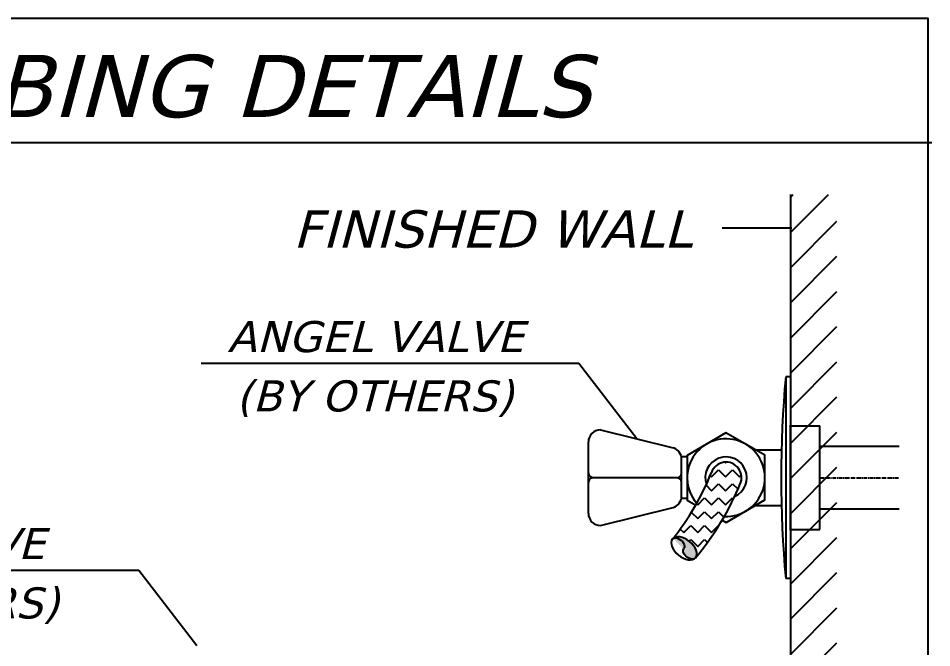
# Model space of a CAD drawing. Extents: x -2975 to 7327, y -1166 to 1029.
# Drawn here: x 5878.2 to 6172.2, y -86 to 116.6 of the extents above; entities that cross this region are included whole.
import ezdxf

# ---------------------------------------------------------------- set-up
doc = ezdxf.new("R2010")
doc.units = 0
doc.linetypes.add('CENTER', pattern=[2, 1.25, -0.25, 0.25, -0.25])
doc.layers.add('legint', color=4, linetype='Continuous')
doc.layers.add('PLAMPING', color=5, linetype='Continuous')
doc.styles.add('ROMANS', font='verdanai.ttf', dxfattribs={"height": 0.4})

# ---------------------------------------------------------------- blocks, each defined once
blk = doc.blocks.new('*X39')
at = {"color": 0}
for p, q in [((6.732801976636018, 0.7365364721740962), (6.854961186701344, 0.858695682239422)), ((6.732801976636018, 0.8496735571639439), (6.741824101711496, 0.858695682239422)), ((6.732801976636018, 0.6233993871842484), (6.882801976636019, 0.7733993871842494)), ((6.732801976636018, 0.5102623021944007), (6.882801976636019, 0.6602623021944016)), ((6.732801976636018, 0.3971252172045529), (6.882801976636019, 0.5471252172045541)), ((6.732801976636018, 0.2839881322147065), (6.882801976636019, 0.4339881322147076)), ((6.732801976636018, 0.1708510472248588), (6.882801976636019, 0.3208510472248598)), ((6.732801976636018, 0.0577139622350111), (6.882801976636019, 0.2077139622350121)), ((6.732801976636018, -0.0554231227548367), (6.882801976636019, 0.0945768772451645)), ((6.732801976636018, -0.1685602077446844), (6.882801976636019, -0.0185602077446832)), ((6.732801976636018, -0.2816972927345321), (6.882801976636019, -0.1316972927345309)), ((6.732801976636018, -0.3948343777243798), (6.882801976636019, -0.2448343777243785)), ((6.732801976636018, -0.5079714627142276), (6.882801976636019, -0.3579714627142263)), ((6.732801976636018, -0.6211085477040753), (6.882801976636019, -0.4711085477040739)), ((6.732801976636018, -0.734245632693923), (6.882801976636019, -0.5842456326939216)), ((6.732801976636018, -0.8473827176837694), (6.882801976636019, -0.6973827176837681)), ((6.732801976636018, -0.9605198026736173), (6.882801976636019, -0.8105198026736156)), ((6.732801976636018, -1.073656887663464), (6.88280197663602, -0.9236568876634632)), ((6.732801976636018, -1.186793972653312), (6.88280197663602, -1.036793972653311)), ((6.732801976636018, -1.29993105764316), (6.88280197663602, -1.149931057643158)), ((6.732801976636018, -1.413068142633008), (6.88280197663602, -1.263068142633006)), ((6.732801976636018, -1.526205227622855), (6.88280197663602, -1.376205227622854)), ((6.732801976636018, -1.639342312612703), (6.88280197663602, -1.489342312612701)), ((6.69397707743274, -1.791304296805829), (6.88280197663602, -1.602479397602549)), ((4.557421700626338, -1.665117973815279), (4.581235377635788, -1.641304296805829)), ((4.557421700626338, -1.778255058805127), (4.694372462625637, -1.641304296805829)), ((4.657509547615482, -1.791304296805829), (4.807509547615483, -1.641304296805829)), ((4.77064663260533, -1.791304296805829), (4.92064663260533, -1.641304296805829)), ((4.883783717595178, -1.791304296805829), (5.033783717595178, -1.641304296805829)), ((4.996920802585026, -1.791304296805829), (5.146920802585027, -1.641304296805829)), ((5.110057887574874, -1.791304296805829), (5.260057887574873, -1.641304296805828)), ((5.223194972564722, -1.791304296805829), (5.373194972564721, -1.641304296805828)), ((5.336332057554569, -1.791304296805829), (5.486332057554568, -1.641304296805828)), ((5.449469142544416, -1.791304296805829), (5.599469142544417, -1.641304296805828)), ((5.562606227534263, -1.791304296805829), (5.712606227534264, -1.641304296805828)), ((5.675743312524112, -1.791304296805829), (5.825743312524112, -1.641304296805828)), ((5.788880397513959, -1.791304296805829), (5.938880397513957, -1.641304296805828)), ((5.902017482503807, -1.791304296805829), (6.052017482503806, -1.641304296805828)), ((6.015154567493654, -1.791304296805829), (6.165154567493653, -1.641304296805828)), ((6.128291652483502, -1.791304296805829), (6.278291652483502, -1.641304296805828)), ((6.241428737473348, -1.791304296805829), (6.391428737473349, -1.641304296805828)), ((6.354565822463198, -1.791304296805829), (6.504565822463197, -1.641304296805828)), ((6.467702907453044, -1.791304296805829), (6.617702907453045, -1.641304296805828)), ((6.580839992442892, -1.791304296805829), (6.730839992442893, -1.641304296805828)), ((6.807114162422588, -1.791304296805829), (6.88280197663602, -1.715616482592397))]:
    blk.add_line(p, q, dxfattribs=at)
blk = doc.blocks.new('*U37')
at = {"extrusion": (1, -3e-16, 0)}
for p, q in [((-10, -93.0112402429827), (-10, -67.525267244813)), ((10, -67.525267244813), (10, -93.0112402429827))]:
    blk.add_line(p, q, dxfattribs=at)
at = {"color": 83, "linetype": 'CENTER'}
blk.add_line((0, -67.525267244813), (0, -93.01124024299008), dxfattribs=at)
blk = doc.blocks.new('A$C60660C13')
at = {"layer": 'PLAMPING'}
h = blk.add_hatch(dxfattribs=at)
h.set_pattern_fill('ZIGZAG', color=256, angle=674.9999999999999, style=0)
h.set_pattern_definition([(314.9999999999999, (3494.820447938399, 290.0326851663604), (4.490128060534577, -4.56818676720274e-15), [3.175, -3.175]), (44.9999999999999, (3497.065511968684, 287.7876211360754), (4.56818676720274e-15, 4.490128060534577), [3.175000000000001, -3.175000000000001])])
edge = h.paths.add_edge_path()
edge.add_arc((3215.781111502837, -161.5652686060148), 12.055551718528, 267.27368900657336, 268.48721779958265, ccw=False)
edge.add_arc((3215.781111502428, -161.5652686060148), 12.05555171852801, 266.3417359972531, 267.2736890085787, ccw=False)
edge.add_line((3215.011902456489, -173.5962554599528), (3215.306995593891, -173.8913485974226))
edge.add_arc((3135.592444525536, -128.4890476952487), 91.73755272101745, -39.86329145182668, -29.664152683657278, ccw=False)
edge.add_ellipse((3202.26618503052, -184.3140938422184), major_axis=(-3.705084550662033, 3.021567190586425), ratio=0.5902794686465876, start_angle=181.2058967443096, end_angle=357.3523830515086)
edge.add_ellipse((3200.403674506287, -182.8054018479324), major_axis=(-1.852542275331015, 1.51078359529321), ratio=0.5902794686465874, start_angle=-5.624003725027521, end_angle=-2.951853000822662)
edge.add_arc((3135.819354688419, -130.2557371540988), 80.87505873838717, -39.07429151740552, -21.48217092684429)
edge.add_arc((3215.78111150884, -161.5652685898258), 5.000000000005395, -19.79772631902148, 160.2188732981264, ccw=False)
edge.add_arc((3135.592444525536, -128.4890476952487), 91.73755272101748, -29.466880194277223, -22.272558150952477, ccw=False)
h = blk.add_hatch(color=256, dxfattribs=at)
edge = h.paths.add_edge_path()
edge.add_ellipse((3202.26618503052, -184.3140938422184), major_axis=(-3.705084550662033, 3.021567190586425), ratio=0.5902794686465876, start_angle=181.2058967443097, end_angle=357.3523830515086, ccw=False)
edge.add_arc((3135.592444534313, -128.4890476847668), 91.73755272101745, -39.95231516144332, -39.86329146048712, ccw=False)
edge.add_ellipse((3202.26618503052, -184.3140938422184), major_axis=(-3.705084550662033, 3.021567190586425), ratio=0.5902794686465876, start_angle=170.8213770643737, end_angle=181.2058967443097, ccw=False)
edge.add_ellipse((3204.002523423104, -185.9468987106002), major_axis=(-1.852542275331015, 1.51078359529321), ratio=0.5902794686465874, start_angle=-3.2510383214823264, end_angle=168.4652074158077, ccw=False)
edge.add_line((3202.203536436126, -184.3765321554347), (3202.202661493401, -184.3757684031207))
edge.add_ellipse((3200.403674506287, -182.8054018479324), major_axis=(-1.852542275331015, 1.51078359529321), ratio=0.5902794686465874, start_angle=-183.2510383214824, end_angle=-5.624003725027521)
for p, q in [((2802.132200366394, -53.70083228084786), (3281.979258414866, -53.70083228084786)), ((3236.489597535182, -70.4647539405787), (3236.489597535182, -320.4647518451029)), ((3214.49423078402, -81.14152137228848), (3236.960049145636, -81.14152137228848)), ((3168.397082901128, -124.7778006215103), (3046.822267585411, -124.7778006229655)), ((3187.082099029384, -149.0550687168397), (3168.397082901128, -124.7778006215103)), ((3236.489597535136, -129.065268605942), (3234.998835155419, -129.065268605942)), ((3234.998835155419, -129.065268605942), (3234.998835155647, -194.0652686059511)), ((3236.489597535136, -129.065268605942), (3236.489597535364, -194.0652686059284)), ((3175.381874062758, -146.1607773885735), (3198.78232399601, -151.9493600450833)), ((3236.489597535182, -178.4222698522999), (3236.489597535182, -144.7082673596387)), ((3236.489597535182, -144.865268605955), (3246.003624505783, -144.8652686059322)), ((3246.003624505919, -178.2652686061201), (3246.003624505783, -144.8652686059322)), ((3171.489597535264, -173.0774832960979), (3171.489597535218, -150.0530539161819)), ((3225.322913772879, -152.6240034781185), (3233.604520702601, -152.6240034783232)), ((3203.255999240127, -154.8701181713714), (3201.489597535236, -154.8701181713941)), ((3201.489597535236, -167.4736733593736), (3201.489597535236, -155.6568638528834)), ((3199.932686924148, -161.565268606174), (3173.046508146216, -161.5652686062876)), ((3203.255999240172, -168.2604190409083), (3201.489597535282, -168.2604190409083)), ((3225.26657209837, -170.5065337333654), (3233.601989339831, -170.5065337334563)), ((3175.381874062895, -176.9697598236608), (3198.782323996055, -171.1811771671055)), ((3236.489597535318, -178.2652686061429), (3246.003624505919, -178.2652686061201)), ((3026.80215926125, -191.4037966881924), (2905.227343945534, -191.4037966896476)), ((3045.487175389507, -215.6810647835218), (3026.80215926125, -191.4037966881924)), ((3236.489597535364, -194.0652686059284), (3234.989597535331, -194.0652686059511))]:
    blk.add_line(p, q, dxfattribs=at)
blk.add_lwpolyline([(2802.132200366394, -13.70083228106614), (3280.706007129264, -13.70083228106614), (3280.706007129264, -678.5655235228123), (2802.132200366394, -678.5655235228123)], close=True, dxfattribs=at)
at = {"layer": 'PLAMPING', "elevation": -13786.66602700944}
blk.add_lwpolyline([(3214.51993850187, -175.2461782621285), (3215.83506091797, -175.9989245110237), (3228.30799884623, -168.7353749124586), (3228.254049336373, -154.3017190074497), (3215.727161898393, -147.1316127009377), (3203.254223969997, -154.3951622993209), (3203.308173479762, -168.8288182045117), (3206.033991120375, -170.3890144105944)], dxfattribs=at)
at = {"layer": 'PLAMPING'}
for centre, radius, start, end in [((3585.244438011204, -161.6150451979738, -13786.66602701205), 351.7548439979207, 174.690516089947, 185.2931984770632), ((3175.381874062804, -150.0530539161819, -13786.66602700923), 3.892276527571312, 90, 180.0000000003908), ((3215.781111408113, -161.5652686060148, -13786.66602700951), 12.5, 267.4043680992318, 221.1664658669468), ((3197.597321007605, -155.6568638528834, -13786.66602700938), 3.892276527571312, 4.168816632087861e-10, 72.27493162097545), ((3215.781111408113, -161.5652686060148, -13786.66602700951), 6.695150429150089, 294.3842532341422, 198.8201905460509), ((3215.781111408113, -161.5652686060148, -13786.66602700951), 5, 334.9673902888057, 160.2188731010169), ((3173.046508146216, -160.0083579951761, -13786.66602700921), 1.556910611028524, 180.0000000003908, 270), ((3173.046508146216, -163.1221792172173, -13786.66602700921), 1.556910611028524, 90, 180.0000000003908), ((3135.819354593422, -130.2557371540988, -13786.66602700896), 80.87505873838448, 320.8152053827926, 338.5178290723579), ((3199.932686924148, -160.0083579950851, -13786.6660270094), 1.556910611028524, 270, 4.168816632087861e-10), ((3199.932686924148, -163.1221792171264, -13786.6660270094), 1.556910611028524, 4.168816632087861e-10, 90), ((3135.592444430539, -128.4890476952942, -13786.66602700896), 91.73755272101505, 320.0365385676757, 337.7274418491399), ((3197.597321007651, -167.4736733593736, -13786.66602700938), 3.892276527571312, 287.7250683790245, 4.168816632087861e-10), ((3175.381874062849, -173.0774832960751, -13786.66602700923), 3.892276527571312, 180.0000000003908, 270)]:
    blk.add_arc(centre, radius, start, end, dxfattribs=at)
at = {"layer": 'PLAMPING', "extrusion": (-6.890634059834503e-12, -2.39401740468045e-23, -1)}
blk.add_ellipse((3202.266184935524, -184.3140938422184, -13786.66602700941), major_axis=(-3.705084550662029, 3.021567190586421), ratio=0.5902794686465874, dxfattribs=at)
blk.add_ellipse((3200.40367441129, -182.8054018479324, -13786.6660270094), major_axis=(1.852542275346879, -1.510783595296984), ratio=0.5902794686415804, start_param=3.032238466682382, end_param=6.339926630032573, dxfattribs=at)
at = {"layer": 'PLAMPING', "extrusion": (-6.890634059834505e-12, -2.393896235645408e-23, -1)}
blk.add_ellipse((3204.002523328108, -185.9468987106002, -13786.66602700943), major_axis=(1.852542275359711, -1.510783595283197), ratio=0.5902794686373339, start_param=0.2013201091593657, end_param=3.198333976456477, dxfattribs=at)
at = {"layer": 'PLAMPING', "xscale": 100, "yscale": 100, "zscale": 100}
blk.add_blockref('*X39', (2563.209399872357, -156.3343221660407), dxfattribs=at)
at = {"layer": 'PLAMPING', "xscale": -1, "rotation": 90.00000000020528}
blk.add_blockref('*U37', (3178.478357325956, -161.5652684937832, -1.054318802734372e-07), dxfattribs=at)
at = {"layer": 'PLAMPING', "style": 'ROMANS'}
for s, height, p in [('PLUMBING DETAILS', 19.99999999999545, (2904.527949136899, -45.50561648251551)), ('FINISHED WALL', 11.99999999999727, (3076.388911793309, -87.51243602115755)), ('ANGEL VALVE', 9.999999999997732, (3055.293914350522, -121.1493875440883)), ('(BY OTHERS)', 9.999999999997732, (3058.033832801492, -140.2461381273415)), ('BALL VALVE', 9.999999999997732, (2913.698990710644, -187.7753836107704)), ('(BY OTHERS)', 9.999999999997732, (2911.890501916559, -206.8721341940236))]:
    blk.add_text(s, height=height, dxfattribs=at).set_placement(p)

msp = doc.modelspace()

# ---------------------------------------------------------------- block references
at = {"layer": 'legint'}
msp.add_blockref('A$C60660C13', (2890.202033855679, 130.2686825707151), dxfattribs=at)

doc.saveas('drawing.dxf')
